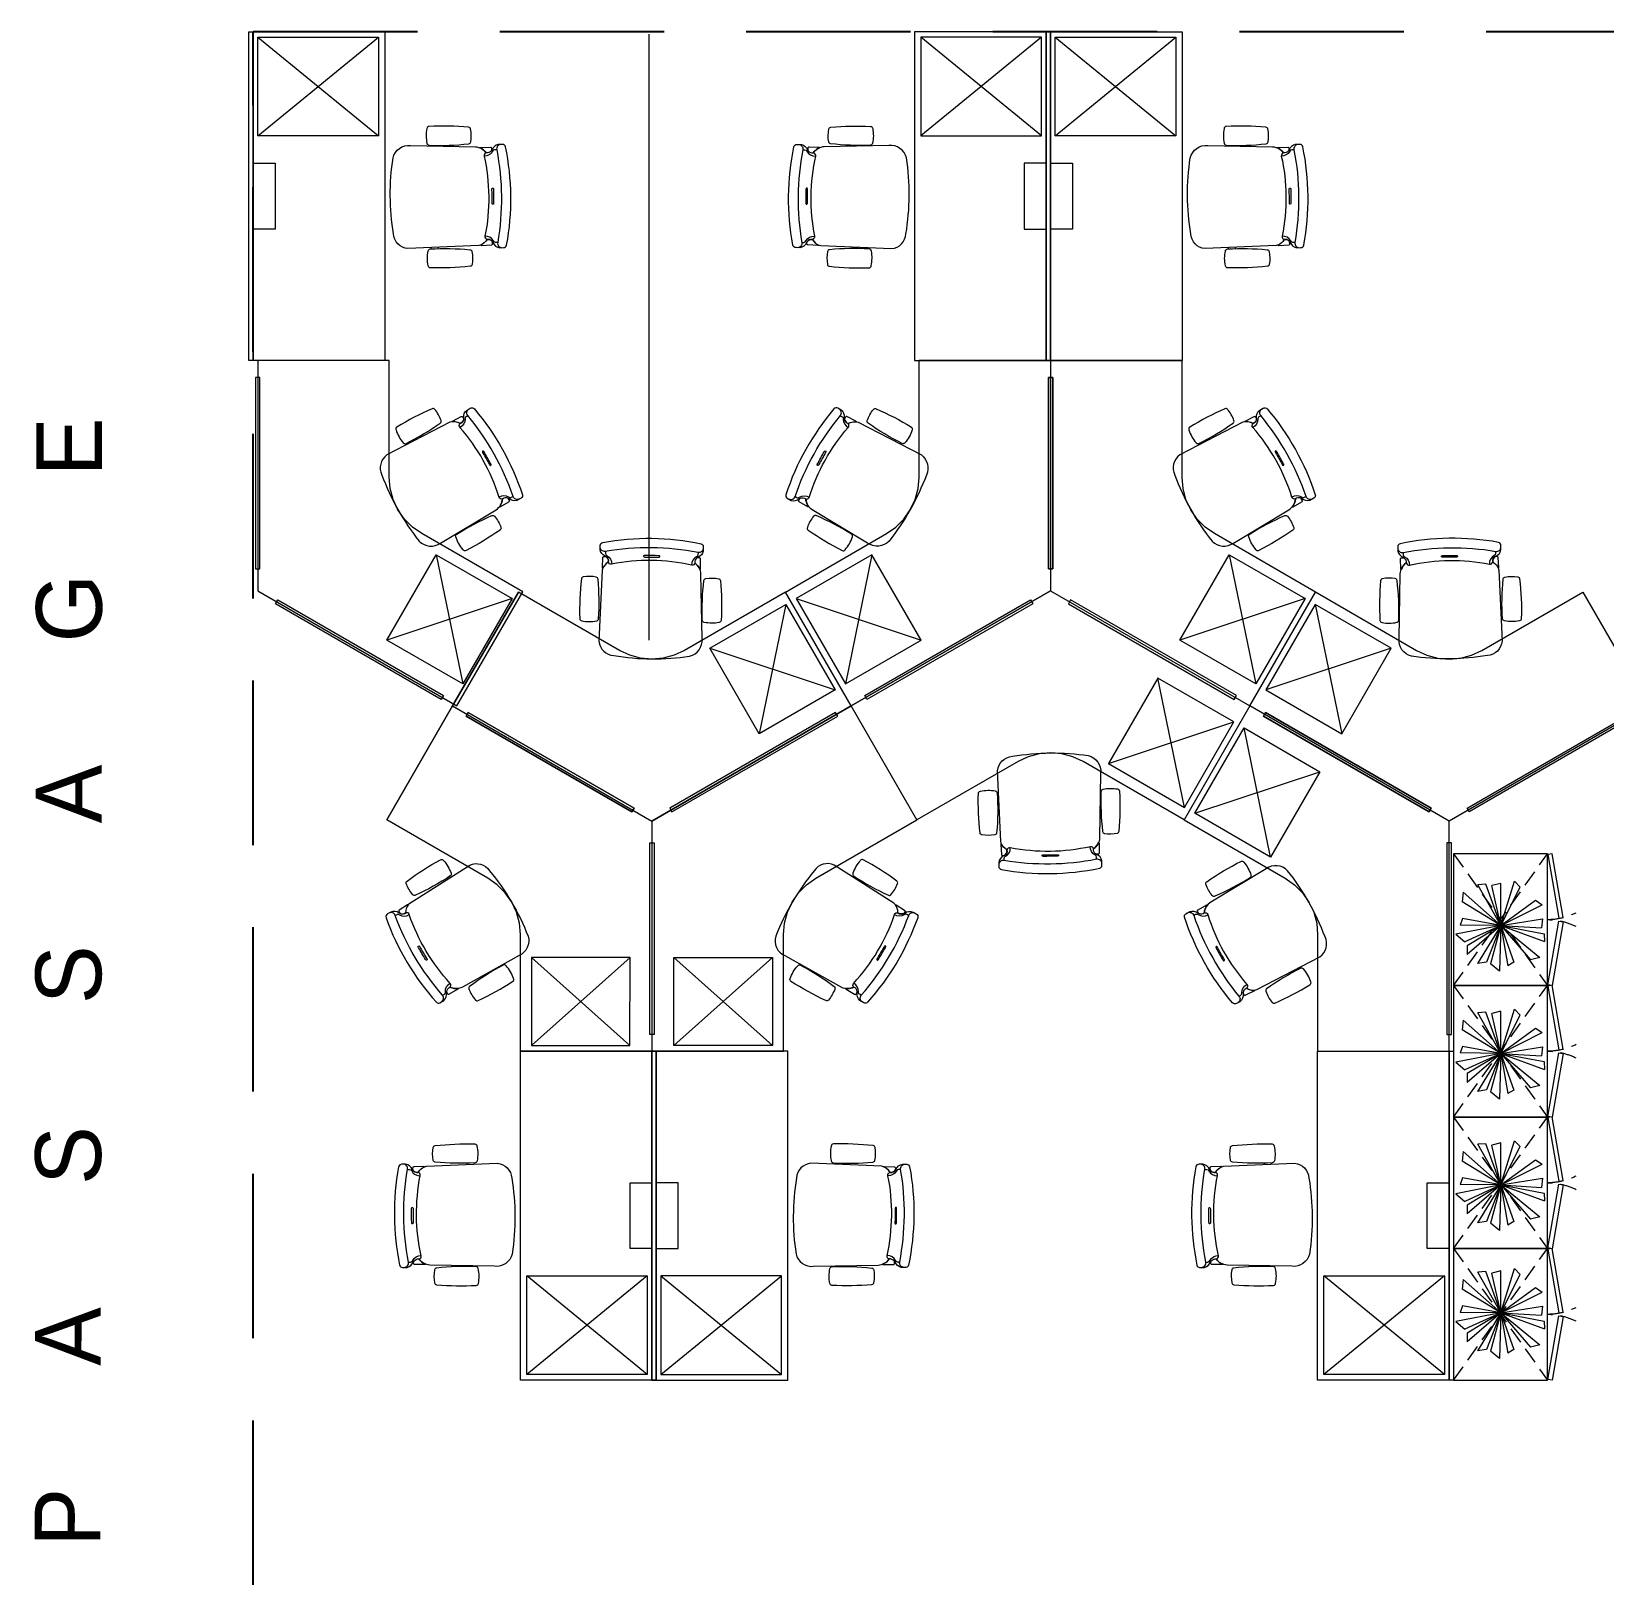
# Model space of a CAD drawing. Header units: millimetres. Extents: x -774950 to -670403, y -1165325 to -1109738.
# Drawn here: x -738148 to -730975, y -1128355 to -1121302 of the extents above; entities that cross this region are included whole.
import ezdxf

# ---------------------------------------------------------------- set-up
doc = ezdxf.new("R2010")
doc.units = ezdxf.units.MM
doc.header["$LTSCALE"] = 3000
doc.header["$MEASUREMENT"] = 0
doc.linetypes.add('HIDDEN', pattern=[0.375, 0.25, -0.125])
doc.linetypes.add('HIDDENX2', pattern=[0.75, 0.5, -0.25])
doc.layers.get('0').update_dxf_attribs({"linetype": 'CONTINUOUS'})
for name, color, linetype, lineweight in [('A-Bushes', 75, 'CONTINUOUS', 0), ('A-INDOOR PLANTS', 84, 'CONTINUOUS', 5), ('AI-FURN', 7, 'CONTINUOUS', 20), ('I- FURN', 251, 'CONTINUOUS', 9)]:
    doc.layers.add(name, color=color, linetype=linetype, lineweight=lineweight)
doc.layers.add('HATCH', color=8, linetype='CONTINUOUS')
doc.layers.add('PASSAGE LINEOUT', color=7, linetype='CONTINUOUS')
doc.styles.add('CENTURY GOTHIC', font='GOTHIC.TTF')

# ---------------------------------------------------------------- blocks, each defined once
blk = doc.blocks.new('CHAIR - STEELCASE - LETSB')
at = {"layer": 'I- FURN', "color": 24, "lineweight": 9}
for points in [[(-369.7, 257.7, -0.089353), (-369.7, 316.7, -0.334929), (-360.7, 325, -0.034973), (-179.6, 330.4, -0.382328), (-169.8, 320.9, -0.10237), (-169.8, 253.5, -0.318036), (-179.6, 244.3, -0.036857), (-360.8, 249.5, -0.333729)], [(-369.7, -242.2, 0.089353), (-369.7, -301.1, 0.334929), (-360.7, -309.4, 0.034973), (-179.6, -314.8, 0.382328), (-169.8, -305.4, 0.10237), (-169.8, -237.9, 0.318036), (-179.6, -228.8, 0.036857), (-360.7, -233.9, 0.333729)]]:
    blk.add_lwpolyline(points, format="xyb", close=True, dxfattribs=at)
at = {"layer": 'I- FURN'}
blk.add_lwpolyline([(-513.5, 241.7, 0.34479), (-528.5, 230.1, 0.096497), (-528.2, -218.5, 0.361045), (-515.8, -228.9), (-494.1, -229.1, 0.246071), (-466.3, -205.4, -0.226994), (-446.1, -191.1), (-439.9, -191, 0.417254), (-429.7, -177.1, -0.104406), (-430, 188.5, 0.398452), (-439.2, 203.5, -0.367565), (-466.2, 218, 0.274839), (-496.7, 241.7)], format="xyb", close=True, dxfattribs=at)
at = {"layer": 'I- FURN', "color": 24, "lineweight": 9}
for points in [[(-507.6, -229.1, 0.46809), (-487.6, -205.2, -0.090711), (-487.6, 217.9, 0.462177), (-507.1, 241.7, -100.177069)], [(-487.6, 217.3), (-478, 217.2, -0.321496), (-468.6, 210.4, 0.282757), (-430, 188, -1.025051)], [(-487.6, -205.2), (-478, -205.1, 0.321496), (-468.6, -198.3, -0.282757), (-430, -175.9, 1.025051)]]:
    blk.add_lwpolyline(points, format="xyb", dxfattribs=at)
at = {"layer": 'I- FURN', "color": 8, "lineweight": 5}
blk.add_lwpolyline([(-463.6, 213.4, 0.188155), (-445.3, 203.4), (-439.2, 203.5, -0.15219), (-410.1, 228.9, 0.211085), (-413.9, 230.4), (-459.5, 228.7, 0.414214), (-464.3, 223.4)], format="xyb", close=True, dxfattribs=at)
at = {"layer": 'I- FURN'}
blk.add_lwpolyline([(-95, -228.5), (-390.3, -219.7, -0.232948), (-439.9, -191, 0.417374), (-429.7, -177.1, -0.10441), (-430, 188.5, 0.39834), (-439.2, 203.5, -0.21659), (-401.4, 231.2), (-77.6, 241.7, -0.366213), (-12.8, 173.3, -0.077985), (-14.2, -173.2, -0.376278), (-95, -228.5)], format="xyb", dxfattribs=at)
at = {"layer": 'I- FURN', "color": 8, "lineweight": 5}
for points in [[(-215.9, 237.2), (-213.8, 243.3)], [(-183.7, 244.2), (-185.7, 238.2)], [(-218.5, -224.8), (-217.4, -227.7)], [(-187.7, -228.5), (-188.6, -225.7)]]:
    blk.add_lwpolyline(points, dxfattribs=at)
for points in [[(-471.1, -25, -0.007805), (-471.1, 37.1, -0.087218), (-470, 42.7, -0.229267), (-469.3, 43.4), (-465.8, 43.4, -0.210582), (-464.1, 37.7, 0.008162), (-464.2, -24.4, -0.166545), (-465.4, -30.6, -0.375811), (-465.9, -30.7), (-469.2, -30.7, -0.246214), (-470.7, -28.4, 0.024513), (-471.1, -25, -1.199362)], [(-446.1, -191.1), (-439.9, -191, 0.15219), (-409.9, -215.2, -0.211085), (-413.6, -216.9), (-459.2, -216.9, -0.414214), (-464.3, -211.8), (-463.9, -201.8)]]:
    blk.add_lwpolyline(points, format="xyb", dxfattribs=at)
blk = doc.blocks.new('FURNITURE - WORKSTATION - 1500 x 675')
at = {"layer": 'I- FURN', "color": 8, "linetype": 'HIDDENX2'}
for p, q in [((25, -41.1), (475, -591.1)), ((475, -41.1), (25, -591.1))]:
    blk.add_line(p, q, dxfattribs=at)
at = {"layer": 'I- FURN', "color": 8}
for points in [[(0, -20), (1500, -20), (1500, 0), (0, 0)], [(600, -20), (600, -120), (900, -120), (900, -20)]]:
    blk.add_lwpolyline(points, close=True, dxfattribs=at)
at = {"layer": 'I- FURN'}
blk.add_lwpolyline([(0, -620), (1500, -620), (1500, -20), (0, -20)], close=True, dxfattribs=at)
at = {"layer": 'I- FURN', "color": 8, "linetype": 'HIDDENX2'}
blk.add_lwpolyline([(475, -41.1), (25, -41.1), (25, -591.1), (475, -591.1)], close=True, dxfattribs=at)
at = {"layer": 'I- FURN', "xscale": -1, "rotation": 269.3964648246712}
blk.add_blockref('CHAIR - STEELCASE - LETSB', (748.4, -645), dxfattribs=at)
blk = doc.blocks.new('PWP_120 Workstation_3PAX')
for points in [[(0, 0), (1050, 0), (1050, 600), (517.7, 600), (466.2, 604.5), (416.2, 617.9), (369.4, 639.7), (327, 669.4), (290.4, 706), (260.8, 748.3), (-5.4, 1209.3), (-525, 909.3), (0, 0)], [(0, 0), (-525, -909.3), (-1044.6, -609.3), (-778.5, -148.3), (-756.6, -101.5), (-743.2, -51.5), (-738.7, 0), (-743.2, 51.5), (-756.6, 101.5), (-778.5, 148.3), (-1044.6, 609.3), (-525, 909.3), (0, 0)], [(-495.2, 837.7), (-58.7, 81.6), (-41.3, 91.6), (-477.9, 847.7)], [(-477.9, 847.7), (-41.3, 91.6), (-58.7, 81.6), (-495.2, 837.7)], [(973.1, 10), (100, 10), (100, -10), (973.1, -10)], [(0, 0), (1050, 0), (1050, -600), (517.7, -600), (466.2, -604.5), (416.2, -617.9), (369.4, -639.8), (327, -669.4), (290.4, -706), (260.8, -748.4), (-5.4, -1209.3), (-525, -909.3), (0, 0)], [(-495.2, -837.7), (-58.7, -81.6), (-41.3, -91.6), (-477.9, -847.7)]]:
    blk.add_lwpolyline(points, close=True)
for points in [[(-525, 909.3), (-5.4, 1209.3)], [(-525, 909.3), (-1044.6, 609.3)], [(1050, 0), (1050, 600)], [(1050, 0), (1050, -600)], [(-525, -909.3), (-1044.6, -609.3)]]:
    blk.add_lwpolyline(points)
at = {"color": 8, "lineweight": 5}
for points in [[(623.1, 100), (623.1, 550), (1023.1, 550), (1023.1, 100)], [(623.1, -100), (623.1, -550), (1023.1, -550), (1023.1, -100)], [(-398.1, -489.6), (-787.9, -264.6), (-987.9, -611), (-598.1, -836)]]:
    blk.add_lwpolyline(points, close=True, dxfattribs=at)
for points in [[(1023.1, 550), (623.1, 100)], [(623.1, 550), (1023.1, 100)], [(1023.1, -550), (623.1, -100)], [(623.1, -550), (1023.1, -100)], [(-787.9, -264.6), (-598.1, -836)], [(-987.9, -611), (-398.1, -489.6)]]:
    blk.add_lwpolyline(points, dxfattribs=at)
at = {"xscale": -1, "rotation": 59.25252341733501}
blk.add_blockref('CHAIR - STEELCASE - LETSB', (368.8, 641.1), dxfattribs=at)
for p, rotation in [((-739.6, 1.2), 0.7474006020673192), ((368.8, -641.1), 120.747476582665)]:
    blk.add_blockref('CHAIR - STEELCASE - LETSB', p, dxfattribs=dict(rotation=rotation))
blk = doc.blocks.new('A$C36d04b36')
for points in [[(1050, 10), (0, 10), (0, 610), (532.3, 610), (583.8, 614.5), (633.8, 627.9), (680.6, 649.8), (723, 679.4), (759.6, 716), (789.2, 758.4), (1055.4, 1219.3), (1575, 919.3), (1050, 10)], [(1545.2, 847.7), (1108.7, 91.6), (1091.3, 101.6), (1527.9, 857.7)], [(76.9, 0), (950, 0), (950, 20), (76.9, 20)]]:
    blk.add_lwpolyline(points, close=True)
blk.add_lwpolyline([(0, 10), (0, 610)])
at = {"color": 8, "lineweight": 5}
blk.add_lwpolyline([(426.9, 110), (426.9, 560), (26.9, 560), (26.9, 110)], close=True, dxfattribs=at)
for points in [[(26.9, 560), (426.9, 110)], [(426.9, 560), (26.9, 110)]]:
    blk.add_lwpolyline(points, dxfattribs=at)
at = {"rotation": 300.7475600156515}
blk.add_blockref('CHAIR - STEELCASE - LETSB', (681.2, 651.1), dxfattribs=at)
blk = doc.blocks.new('*U192')
at = {"layer": 'AI-FURN', "color": 8, "linetype": 'HIDDEN', "ltscale": 0.1}
for p, q in [((600, 0), (0, -428)), ((0, 0), (600, -428)), ((600, 0), (1200, -428)), ((1200, 0), (600, -428)), ((1200, 0), (1800, -428)), ((1800, 0), (1200, -428)), ((1800, 0), (2400, -428)), ((2400, 0), (1800, -428))]:
    blk.add_line(p, q, dxfattribs=at)
at = {"layer": 'AI-FURN'}
for points in [[(600, 0), (0, 0), (0, -428), (600, -428)], [(1200, 0), (600, 0), (600, -428), (1200, -428)], [(1800, 0), (1200, 0), (1200, -428), (1800, -428)], [(2400, 0), (1800, 0), (1800, -428), (2400, -428)]]:
    blk.add_lwpolyline(points, close=True, dxfattribs=at)
at = {"layer": 'AI-FURN', "color": 24}
for points in [[(2.6, -430.5), (293.4, -480.1), (290.1, -499.8), (-0.7, -450.2)], [(597.4, -430.5), (306.6, -480.1), (309.9, -499.8), (600.7, -450.2)], [(602.6, -430.5), (893.4, -480.1), (890.1, -499.8), (599.3, -450.2)], [(1197.4, -430.5), (906.6, -480.1), (909.9, -499.8), (1200.7, -450.2)], [(1202.6, -430.5), (1493.4, -480.1), (1490.1, -499.8), (1199.3, -450.2)], [(1797.4, -430.5), (1506.6, -480.1), (1509.9, -499.8), (1800.7, -450.2)], [(1802.6, -430.5), (2093.4, -480.1), (2090.1, -499.8), (1799.3, -450.2)], [(2397.4, -430.5), (2106.6, -480.1), (2109.9, -499.8), (2400.7, -450.2)]]:
    blk.add_lwpolyline(points, close=True, dxfattribs=at)
at = {"layer": 'AI-FURN', "color": 8, "linetype": 'HIDDEN', "ltscale": 0.1}
for centre, start, end in [((0, -428), 333.90805, 0), ((600, -428), 180, 206.09195), ((600, -428), 333.90805, 0), ((1200, -428), 180, 206.09195), ((1200, -428), 333.90805, 0), ((1800, -428), 180, 206.09195), ((1800, -428), 333.90805, 0), ((2400, -428), 180, 206.09195)]:
    blk.add_arc(centre, 298.8, start, end, dxfattribs=at)
blk = doc.blocks.new('y')
at = {"layer": 'A-INDOOR PLANTS'}
for p, q in [((283775.5, -12368.5), (283745.4, -12384.7)), ((283751.9, -12546.1), (283745.4, -12384.7)), ((283751.9, -12546.1), (283775.5, -12368.5)), ((283751.9, -12546.1), (283826.7, -12398.3)), ((283843.9, -12420), (283826.7, -12398.3)), ((283637.2, -12430.6), (283631.8, -12471.4)), ((283751.9, -12546.1), (283637.2, -12430.6)), ((283696.8, -12419.1), (283672.7, -12424.3)), ((283751.9, -12546.1), (283672.7, -12424.3)), ((283751.9, -12546.1), (283696.8, -12419.1)), ((283751.9, -12546.1), (283843.9, -12420)), ((283751.9, -12546.1), (283851.6, -12440.7)), ((283751.9, -12546.1), (283876.1, -12462.5)), ((283876.1, -12462.5), (283851.6, -12440.7)), ((283625.4, -12486.2), (283599.2, -12503.6)), ((283751.9, -12546.1), (283599.2, -12503.6)), ((283751.9, -12546.1), (283625.4, -12486.2)), ((283751.9, -12546.1), (283631.8, -12471.4)), ((283751.9, -12546.1), (283909.6, -12499.8)), ((283903.1, -12527.2), (283909.6, -12499.8)), ((283751.9, -12546.1), (283593.5, -12552.3)), ((283615, -12575.2), (283593.5, -12552.3)), ((283751.9, -12546.1), (283613.7, -12632.1)), ((283751.9, -12546.1), (283615, -12575.2)), ((283751.9, -12546.1), (283617.8, -12591.1)), ((283751.9, -12546.1), (283646.8, -12646.3)), ((283751.9, -12546.1), (283669.1, -12656.9)), ((283751.9, -12546.1), (283708.4, -12701.6)), ((283751.9, -12546.1), (283734, -12724.3)), ((283751.9, -12546.1), (283903.1, -12527.2)), ((283751.9, -12546.1), (283894.7, -12599.2)), ((283751.9, -12546.1), (283894.7, -12627.4)), ((283751.9, -12546.1), (283824.7, -12671.5)), ((283751.9, -12546.1), (283853.5, -12655.9)), ((283751.9, -12546.1), (283812.4, -12689.9)), ((283751.9, -12546.1), (283790.7, -12707)), ((283613.7, -12632.1), (283617.8, -12591.1)), ((283894.7, -12599.2), (283894.7, -12627.4)), ((283669.1, -12656.9), (283646.8, -12646.3)), ((283853.5, -12655.9), (283824.7, -12671.5)), ((283734, -12724.3), (283708.4, -12701.6)), ((283812.4, -12689.9), (283790.7, -12707))]:
    blk.add_line(p, q, dxfattribs=at)

msp = doc.modelspace()

# ---------------------------------------------------------------- linework, layer by layer
at = {"layer": 'HATCH', "linetype": 'HIDDEN', "elevation": 0}
msp.add_lwpolyline([(-728524.2, -1137388.3), (-737136.3, -1137388.3), (-737136.4, -1121302.4), (-730494.2, -1121302.4), (-730494.2, -1124039.7), (-728524.3, -1124039.7)], close=True, dxfattribs=at)
at = {"layer": 'I- FURN', "elevation": 0}
msp.add_lwpolyline([(-735331.2, -1121315.3), (-735331.2, -1124078.8)], dxfattribs=at)

# ---------------------------------------------------------------- block references
at = {"layer": 'A-Bushes', "xscale": -1.283267751634507, "yscale": 1.283267751634508, "zscale": 1.283267751634508, "rotation": 223.0321624916339}
for p in [(-986624.8, -1385634, 0), (-986624.8, -1386217.5, 0), (-986624.8, -1386817.3, 0), (-986624.8, -1387400.8, 0)]:
    msp.add_blockref('y', p, dxfattribs=at)
at = {"layer": 'AI-FURN', "rotation": 329.9999348245536}
msp.add_blockref('PWP_120 Workstation_3PAX', (-733498.1, -1123853.9, 0), dxfattribs=at)
at = {"layer": 'AI-FURN', "linetype": 'Continuous', "xscale": -1}
for p, rotation in [((-736211.1, -1124387.5, 0), 330.0001662402931), ((-732583.8, -1124370.2, 0), 150.0001662402931)]:
    msp.add_blockref('A$C36d04b36', p, dxfattribs=dict(at, rotation=rotation))
at = {"layer": 'AI-FURN', "linetype": 'Continuous', "rotation": 329.9999214117054}
msp.add_blockref('A$C36d04b36', (-732593.8, -1124387.5, 0), dxfattribs=at)
at = {"layer": 'AI-FURN', "xscale": -1, "rotation": 89.99989850368377}
msp.add_blockref('PWP_120 Workstation_3PAX', (-735316.8, -1124903.9, 0), dxfattribs=at)
at = {"layer": 'I- FURN', "xscale": -1}
for p, rotation in [((-737155.4, -1121303.9, 0), 90), ((-733518.1, -1121303.9, 0), 90), ((-735296.8, -1127453.9, 0), 270), ((-731659.5, -1127453.9, 0), 270)]:
    msp.add_blockref('FURNITURE - WORKSTATION - 1500 x 675', p, dxfattribs=dict(at, rotation=rotation))
at = {"layer": 'I- FURN'}
for name, p, rotation in [('FURNITURE - WORKSTATION - 1500 x 675', (-733498.1, -1121303.9, 0), 270), ('*U192', (-731659.5, -1127453.9, 0), 89.99999999999999), ('FURNITURE - WORKSTATION - 1500 x 675', (-735316.8, -1127453.9, 0), 90.00000000000001)]:
    msp.add_blockref(name, p, dxfattribs=dict(at, rotation=rotation))

# ---------------------------------------------------------------- texts
at = {"layer": 'PASSAGE LINEOUT', "insert": (-737839.8, -1135614.4), "char_height": 300, "width": 16925.289, "attachment_point": 7, "rotation": 89.91386, "style": 'CENTURY GOTHIC'}
msp.add_mtext('1   8  0   0      M    M       W    I    D    E      P     A     S     S     A     G    E', dxfattribs=at)

doc.saveas('drawing.dxf')
